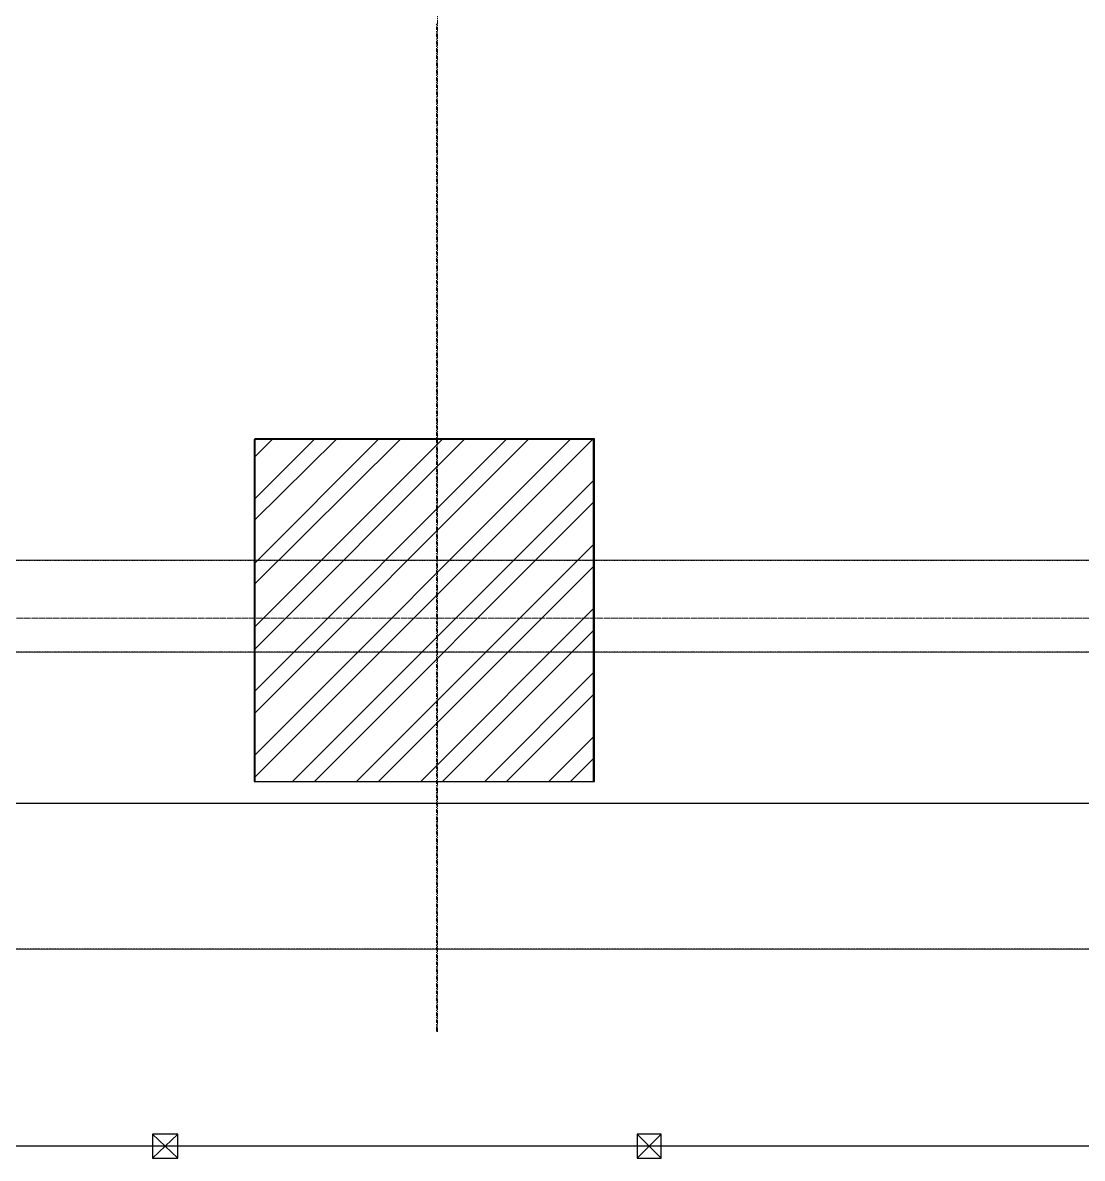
# Model space of a CAD drawing. Header units: millimetres. Extents: x -10178924 to 11692288, y -947381 to 58396.
# Drawn here: x 769906 to 773618, y -821333 to -817354 of the extents above; entities that cross this region are included whole.
import ezdxf

# ---------------------------------------------------------------- set-up
doc = ezdxf.new("R2010")
doc.units = ezdxf.units.MM
for name, pattern in [('короткая штриховая', [282.222222, 141.111111, -141.111111]), ('невидимая', [9.525, 6.35, -3.175]), ('осевая', [50.8, 31.75, -6.35, 6.35, -6.35])]:
    doc.linetypes.add(name, pattern=pattern)
for name, color, linetype, lineweight in [('PDF _0', 7, 'Continuous', 9), ('PDF _Разрезы', 7, 'Continuous', 9), ('Балки.1', 7, 'Continuous', 9), ('Контур пол Подвал', 7, 'Continuous', 9), ('Размеры осевые', 153, 'Continuous', 9), ('Стены.1', 7, 'Continuous', 25), ('ШТРИХОВКА', 252, 'Continuous', 15)]:
    doc.layers.add(name, color=color, linetype=linetype, lineweight=lineweight)
for name, color, linetype in [('PDF _PDF _Разрезы', 7, 'Continuous'), ('PDF _Балки.1', 7, 'Continuous'), ('PDF _ВК_В1', 5, 'Continuous'), ('PDF _Стены.1', 7, 'Continuous')]:
    doc.layers.add(name, color=color, linetype=linetype)
for name, color, linetype, true_color in [('PDF _Контур пол Подвал', 7, 'Continuous', 0xcd6928), ('PDF _Размеры осевые', 7, 'Continuous', 0x5d6970), ('PDF _штриховка', 7, 'Continuous', 0x95834a)]:
    doc.layers.add(name, color=color, linetype=linetype, true_color=true_color)

# ---------------------------------------------------------------- blocks, each defined once
blk = doc.blocks.new('A$C5282721b')
at = {"layer": 'ШТРИХОВКА', "ltscale": 100, "true_color": 0x000000, "transparency": 33554687}
h = blk.add_hatch(dxfattribs=at)
h.set_pattern_fill('ANSI31', color=18, scale=50)
h.set_pattern_definition([(45, (-83871.1, -9571.06), (-112.2532, 112.2532), [])])
h.paths.add_polyline_path([(49550.821, -39222.342), (48360.821, -39222.342), (48362.631, -38229.941), (48360.821, -38022.342), (49550.821, -38022.342)])
at = {"layer": 'PDF _Разрезы', "color": 18, "lineweight": 9, "true_color": 0x000000, "transparency": 33554687}
blk.add_lwpolyline([(-11856.305, -39299.259), (62616.964, -39299.259)], dxfattribs=at)
at = {"layer": 'Балки.1', "color": 18, "linetype": 'короткая штриховая', "ltscale": 0.02, "true_color": 0x000000, "transparency": 33554687}
for p, q in [((43071.13, -38448.432), (54538.231, -38448.432)), ((43071.13, -38768.432), (54538.231, -38768.432))]:
    blk.add_line(p, q, dxfattribs=at)
at = {"layer": 'Контур пол Подвал', "color": 18, "linetype": 'невидимая', "true_color": 0x000000, "transparency": 33554687}
blk.add_line((53178.974, -39809.464), (40553.725, -39809.464), dxfattribs=at)
at = {"layer": 'Размеры осевые', "color": 251, "linetype": 'осевая', "ltscale": 0.5, "transparency": 33554687}
for p, q in [((49000, -40100), (49000, -25800)), ((-9750, -38650), (62308.109, -38650)), ((-9718.727, -38650), (61848.609, -38650)), ((-9718.727, -38650), (61848.609, -38650))]:
    blk.add_line(p, q, dxfattribs=at)
at = {"layer": 'Стены.1', "color": 18, "linetype": 'Continuous', "true_color": 0x000000, "transparency": 33554687, "flags": 128}
blk.add_lwpolyline([(48360.821, -39222.342), (49550.821, -39222.342), (49550.821, -38022.342), (48360.821, -38022.342)], close=True, dxfattribs=at)

msp = doc.modelspace()

# ---------------------------------------------------------------- linework, layer by layer
at = {"layer": 'PDF _0', "lineweight": 25}
for points in [[(770360.7, -821333.4), (770449.6, -821333.4), (770449.6, -821248.7), (770360.7, -821248.7)], [(772058.2, -821333.4), (772142.9, -821333.4), (772142.9, -821248.7), (772058.2, -821248.7)]]:
    msp.add_lwpolyline(points, close=True, dxfattribs=at)
for points in [[(770360.7, -821248.7), (770449.6, -821333.4)], [(770449.6, -821248.7), (770360.7, -821333.4)], [(772058.2, -821248.7), (772142.9, -821333.4)], [(772142.9, -821248.7), (772058.2, -821333.4)]]:
    msp.add_lwpolyline(points, dxfattribs=at)
at = {"layer": 'PDF _PDF _Разрезы', "lineweight": 9}
msp.add_lwpolyline([(710500.9, -820088.8), (784971.2, -820088.8)], dxfattribs=at)
at = {"layer": 'PDF _Балки.1', "lineweight": 9}
msp.add_lwpolyline([(765428.8, -819237.9), (765428.8, -819559.6), (776892.3, -819559.6), (776892.3, -819237.9)], close=True, dxfattribs=at)
at = {"layer": 'PDF _ВК_В1', "lineweight": 30}
msp.add_lwpolyline([(777942.6, -821308), (777942.6, -821291), (747493.3, -821291), (723334.4, -821291)], dxfattribs=at)
at = {"layer": 'PDF _Контур пол Подвал', "lineweight": 9}
msp.add_lwpolyline([(776736.1, -816702.1), (775533.9, -816702.1), (775533.9, -820600.8), (762910.5, -820600.8)], dxfattribs=at)
at = {"layer": 'PDF _Размеры осевые', "lineweight": 9}
for points in [[(771355.5, -817362.5), (771355.5, -817358.2)], [(771355.5, -817379.4), (771355.5, -817366.7)], [(771355.5, -817387.9), (771355.5, -817383.6)], [(771355.5, -817404.8), (771355.5, -817392.1)], [(771355.5, -817413.3), (771355.5, -817409)], [(771355.5, -817430.2), (771355.5, -817417.5)], [(771355.5, -817438.7), (771355.5, -817434.4)], [(771355.5, -817455.6), (771355.5, -817442.9)], [(771355.5, -817464.1), (771355.5, -817459.8)], [(771355.5, -817481), (771355.5, -817468.3)], [(771355.5, -817489.5), (771355.5, -817485.2)], [(771355.5, -817506.4), (771355.5, -817493.7)], [(771355.5, -817514.9), (771355.5, -817510.6)], [(771355.5, -817531.8), (771355.5, -817519.1)], [(771355.5, -817540.3), (771355.5, -817536)], [(771355.5, -817557.2), (771355.5, -817544.5)], [(771355.5, -817565.7), (771355.5, -817561.4)], [(771355.5, -817582.6), (771355.5, -817569.9)], [(771355.5, -817591.1), (771355.5, -817586.8)], [(771355.5, -817608), (771355.5, -817595.3)], [(771355.5, -817616.5), (771355.5, -817612.2)], [(771355.5, -817633.4), (771355.5, -817620.7)], [(771355.5, -817641.9), (771355.5, -817637.6)], [(771355.5, -817658.8), (771355.5, -817646.1)], [(771355.5, -817667.3), (771355.5, -817663)], [(771355.5, -817684.2), (771355.5, -817671.5)], [(771355.5, -817692.7), (771355.5, -817688.4)], [(771355.5, -817709.6), (771355.5, -817696.9)], [(771355.5, -817718.1), (771355.5, -817713.8)], [(771355.5, -817735), (771355.5, -817722.3)], [(771355.5, -817743.5), (771355.5, -817739.2)], [(771355.5, -817760.4), (771355.5, -817747.7)], [(771355.5, -817768.9), (771355.5, -817764.6)], [(771355.5, -817785.8), (771355.5, -817773.1)], [(771355.5, -817794.3), (771355.5, -817790)], [(771355.5, -817811.2), (771355.5, -817798.5)], [(771355.5, -817819.7), (771355.5, -817815.4)], [(771355.5, -817836.6), (771355.5, -817823.9)], [(771355.5, -817845.1), (771355.5, -817840.8)], [(771355.5, -817862), (771355.5, -817849.3)], [(771355.5, -817870.5), (771355.5, -817866.2)], [(771355.5, -817887.4), (771355.5, -817874.7)], [(771355.5, -817895.9), (771355.5, -817891.6)], [(771355.5, -817912.8), (771355.5, -817900.1)], [(771355.5, -817921.3), (771355.5, -817917)], [(771355.5, -817938.2), (771355.5, -817925.5)], [(771355.5, -817946.7), (771355.5, -817942.4)], [(771355.5, -817963.6), (771355.5, -817950.9)], [(771355.5, -817972.1), (771355.5, -817967.8)], [(771355.5, -817989), (771355.5, -817976.3)], [(771355.5, -817997.5), (771355.5, -817993.2)], [(771355.5, -818014.4), (771355.5, -818001.7)], [(771355.5, -818022.9), (771355.5, -818018.6)], [(771355.5, -818039.8), (771355.5, -818027.1)], [(771355.5, -818048.3), (771355.5, -818044)], [(771355.5, -818065.2), (771355.5, -818052.5)], [(771355.5, -818073.7), (771355.5, -818069.4)], [(771355.5, -818090.6), (771355.5, -818077.9)], [(771355.5, -818099.1), (771355.5, -818094.8)], [(771355.5, -818116), (771355.5, -818103.3)], [(771355.5, -818124.5), (771355.5, -818120.2)], [(771355.5, -818141.4), (771355.5, -818128.7)], [(771355.5, -818149.9), (771355.5, -818145.6)], [(771355.5, -818166.8), (771355.5, -818154.1)], [(771355.5, -818175.3), (771355.5, -818171)], [(771355.5, -818192.2), (771355.5, -818179.5)], [(771355.5, -818200.7), (771355.5, -818196.4)], [(771355.5, -818217.6), (771355.5, -818204.9)], [(771355.5, -818226.1), (771355.5, -818221.8)], [(771355.5, -818243), (771355.5, -818230.3)], [(771355.5, -818251.5), (771355.5, -818247.2)], [(771355.5, -818268.4), (771355.5, -818255.7)], [(771355.5, -818276.9), (771355.5, -818272.6)], [(771355.5, -818293.8), (771355.5, -818281.1)], [(771355.5, -818302.3), (771355.5, -818298)], [(771355.5, -818319.2), (771355.5, -818306.5)], [(771355.5, -818327.7), (771355.5, -818323.4)], [(771355.5, -818344.6), (771355.5, -818331.9)], [(771355.5, -818353.1), (771355.5, -818348.8)], [(771355.5, -818370), (771355.5, -818357.3)], [(771355.5, -818378.5), (771355.5, -818374.2)], [(771355.5, -818395.4), (771355.5, -818382.7)], [(771355.5, -818403.9), (771355.5, -818399.6)], [(771355.5, -818420.8), (771355.5, -818408.1)], [(771355.5, -818429.3), (771355.5, -818425)], [(771355.5, -818446.2), (771355.5, -818433.5)], [(771355.5, -818454.7), (771355.5, -818450.4)], [(771355.5, -818471.6), (771355.5, -818458.9)], [(771355.5, -818480.1), (771355.5, -818475.8)], [(771355.5, -818497), (771355.5, -818484.3)], [(771355.5, -818505.5), (771355.5, -818501.2)], [(771355.5, -818522.4), (771355.5, -818509.7)], [(771355.5, -818530.9), (771355.5, -818526.6)], [(771355.5, -818547.8), (771355.5, -818535.1)], [(771355.5, -818556.3), (771355.5, -818552)], [(771355.5, -818573.2), (771355.5, -818560.5)], [(771355.5, -818581.7), (771355.5, -818577.4)], [(771355.5, -818598.6), (771355.5, -818585.9)], [(771355.5, -818607.1), (771355.5, -818602.8)], [(771355.5, -818624), (771355.5, -818611.3)], [(771355.5, -818632.5), (771355.5, -818628.2)], [(771355.5, -818649.4), (771355.5, -818636.7)], [(771355.5, -818657.9), (771355.5, -818653.6)], [(771355.5, -818674.8), (771355.5, -818662.1)], [(771355.5, -818683.3), (771355.5, -818679)], [(771355.5, -818700.2), (771355.5, -818687.5)], [(771355.5, -818708.7), (771355.5, -818704.4)], [(771355.5, -818725.6), (771355.5, -818712.9)], [(771355.5, -818734.1), (771355.5, -818729.8)], [(771355.5, -818751), (771355.5, -818738.3)], [(771355.5, -818759.5), (771355.5, -818755.2)], [(771355.5, -818776.4), (771355.5, -818763.7)], [(771355.5, -818784.9), (771355.5, -818780.6)], [(771355.5, -818801.8), (771355.5, -818789.1)], [(771355.5, -818810.3), (771355.5, -818806)], [(771355.5, -818827.2), (771355.5, -818814.5)], [(771355.5, -818835.7), (771355.5, -818831.4)], [(771355.5, -818852.6), (771355.5, -818839.9)], [(771355.5, -818861.1), (771355.5, -818856.9)], [(771355.5, -818878), (771355.5, -818865.3)], [(771355.5, -818886.5), (771355.5, -818882.2)], [(771355.5, -818903.4), (771355.5, -818890.7)], [(771355.5, -818911.9), (771355.5, -818907.6)], [(771355.5, -818928.8), (771355.5, -818916.1)], [(771355.5, -818937.3), (771355.5, -818933)], [(771355.5, -818954.2), (771355.5, -818941.5)], [(771355.5, -818962.7), (771355.5, -818958.5)], [(771355.5, -818979.6), (771355.5, -818966.9)], [(771355.5, -818988.1), (771355.5, -818983.9)], [(771355.5, -819005), (771355.5, -818992.3)], [(771355.5, -819013.5), (771355.5, -819009.2)], [(771355.5, -819030.4), (771355.5, -819017.7)], [(771355.5, -819038.9), (771355.5, -819034.7)], [(771355.5, -819055.8), (771355.5, -819043.1)], [(771355.5, -819064.3), (771355.5, -819060.1)], [(771355.5, -819081.2), (771355.5, -819068.5)], [(771355.5, -819089.7), (771355.5, -819085.5)], [(771355.5, -819106.6), (771355.5, -819093.9)], [(771355.5, -819115.1), (771355.5, -819110.9)], [(771355.5, -819132), (771355.5, -819119.3)], [(771355.5, -819140.5), (771355.5, -819136.3)], [(771355.5, -819157.4), (771355.5, -819144.7)], [(771355.5, -819165.9), (771355.5, -819161.7)], [(771355.5, -819182.8), (771355.5, -819170.1)], [(771355.5, -819191.3), (771355.5, -819187.1)], [(771355.5, -819208.2), (771355.5, -819195.5)], [(771355.5, -819216.7), (771355.5, -819212.5)], [(771355.5, -819233.6), (771355.5, -819220.9)], [(771355.5, -819242.1), (771355.5, -819237.9)], [(771355.5, -819259), (771355.5, -819246.3)], [(771355.5, -819267.5), (771355.5, -819263.3)], [(771355.5, -819284.4), (771355.5, -819271.7)], [(771355.5, -819292.9), (771355.5, -819288.7)], [(771355.5, -819309.8), (771355.5, -819297.1)], [(771355.5, -819318.3), (771355.5, -819314.1)], [(771355.5, -819335.2), (771355.5, -819322.5)], [(771355.5, -819343.7), (771355.5, -819339.5)], [(771355.5, -819360.6), (771355.5, -819347.9)], [(771355.5, -819369.1), (771355.5, -819364.9)], [(771355.5, -819386), (771355.5, -819373.3)], [(771355.5, -819394.5), (771355.5, -819390.3)], [(771355.5, -819411.4), (771355.5, -819398.7)], [(771355.5, -819419.9), (771355.5, -819415.7)], [(771355.5, -819436.8), (771355.5, -819424.1)], [(769907.7, -819441.1), (769907.7, -819441.1)], [(769911.9, -819441.1), (769928.9, -819441.1)], [(769933.1, -819441.1), (769933.1, -819441.1)], [(769937.3, -819441.1), (769954.3, -819441.1)], [(769958.5, -819441.1), (769958.5, -819441.1)], [(769962.7, -819441.1), (769979.7, -819441.1)], [(769983.9, -819441.1), (769983.9, -819441.1)], [(769988.1, -819441.1), (770005.1, -819441.1)], [(770009.3, -819441.1), (770009.3, -819441.1)], [(770013.5, -819441.1), (770030.5, -819441.1)], [(770034.7, -819441.1), (770034.7, -819441.1)], [(770038.9, -819441.1), (770055.9, -819441.1)], [(770060.1, -819441.1), (770060.1, -819441.1)], [(770064.3, -819441.1), (770081.3, -819441.1)], [(770085.5, -819441.1), (770085.5, -819441.1)], [(770089.7, -819441.1), (770106.7, -819441.1)], [(770110.9, -819441.1), (770110.9, -819441.1)], [(770115.1, -819441.1), (770132.1, -819441.1)], [(770136.3, -819441.1), (770136.3, -819441.1)], [(770140.5, -819441.1), (770157.5, -819441.1)], [(770161.7, -819441.1), (770161.7, -819441.1)], [(770165.9, -819441.1), (770182.9, -819441.1)], [(770187.1, -819441.1), (770187.1, -819441.1)], [(770191.3, -819441.1), (770208.3, -819441.1)], [(770212.5, -819441.1), (770212.5, -819441.1)], [(770216.7, -819441.1), (770233.7, -819441.1)], [(770237.9, -819441.1), (770237.9, -819441.1)], [(770242.1, -819441.1), (770259.1, -819441.1)], [(770263.3, -819441.1), (770263.3, -819441.1)], [(770267.5, -819441.1), (770284.5, -819441.1)], [(770288.7, -819441.1), (770288.7, -819441.1)], [(770292.9, -819441.1), (770309.9, -819441.1)], [(770314.1, -819441.1), (770314.1, -819441.1)], [(770318.3, -819441.1), (770335.3, -819441.1)], [(770339.5, -819441.1), (770339.5, -819441.1)], [(770343.7, -819441.1), (770360.7, -819441.1)], [(770364.9, -819441.1), (770364.9, -819441.1)], [(770369.1, -819441.1), (770386.1, -819441.1)], [(770390.3, -819441.1), (770390.3, -819441.1)], [(770394.5, -819441.1), (770411.5, -819441.1)], [(770415.7, -819441.1), (770415.7, -819441.1)], [(770419.9, -819441.1), (770436.9, -819441.1)], [(770441.1, -819441.1), (770441.1, -819441.1)], [(770445.3, -819441.1), (770462.3, -819441.1)], [(770466.5, -819441.1), (770466.5, -819441.1)], [(770470.7, -819441.1), (770487.7, -819441.1)], [(770491.9, -819441.1), (770491.9, -819441.1)], [(770496.1, -819441.1), (770513.1, -819441.1)], [(770517.3, -819441.1), (770517.3, -819441.1)], [(770521.5, -819441.1), (770538.5, -819441.1)], [(770542.7, -819441.1), (770542.7, -819441.1)], [(770546.9, -819441.1), (770563.9, -819441.1)], [(770568.1, -819441.1), (770568.1, -819441.1)], [(770572.3, -819441.1), (770589.3, -819441.1)], [(770593.5, -819441.1), (770593.5, -819441.1)], [(770597.7, -819441.1), (770614.7, -819441.1)], [(770618.9, -819441.1), (770618.9, -819441.1)], [(770623.1, -819441.1), (770640.1, -819441.1)], [(770644.3, -819441.1), (770644.3, -819441.1)], [(770648.5, -819441.1), (770665.5, -819441.1)], [(770669.7, -819441.1), (770669.7, -819441.1)], [(770673.9, -819441.1), (770690.9, -819441.1)], [(770695.1, -819441.1), (770695.1, -819441.1)], [(770699.3, -819441.1), (770716.3, -819441.1)], [(770720.5, -819441.1), (770720.5, -819441.1)], [(770724.7, -819441.1), (770741.7, -819441.1)], [(770745.9, -819441.1), (770745.9, -819441.1)], [(770750.1, -819441.1), (770767.1, -819441.1)], [(770771.3, -819441.1), (770771.3, -819441.1)], [(770775.5, -819441.1), (770792.5, -819441.1)], [(770796.7, -819441.1), (770796.7, -819441.1)], [(770800.9, -819441.1), (770817.9, -819441.1)], [(770822.1, -819441.1), (770822.1, -819441.1)], [(770826.3, -819441.1), (770843.3, -819441.1)], [(770847.5, -819441.1), (770847.5, -819441.1)], [(770851.7, -819441.1), (770868.7, -819441.1)], [(770872.9, -819441.1), (770872.9, -819441.1)], [(770877.1, -819441.1), (770894.1, -819441.1)], [(770898.3, -819441.1), (770898.3, -819441.1)], [(770902.5, -819441.1), (770919.5, -819441.1)], [(770923.7, -819441.1), (770923.7, -819441.1)], [(770927.9, -819441.1), (770944.9, -819441.1)], [(770949.1, -819441.1), (770949.1, -819441.1)], [(770953.3, -819441.1), (770970.3, -819441.1)], [(770974.5, -819441.1), (770974.5, -819441.1)], [(770978.7, -819441.1), (770995.7, -819441.1)], [(770999.9, -819441.1), (770999.9, -819441.1)], [(771004.1, -819441.1), (771021.1, -819441.1)], [(771025.3, -819441.1), (771025.3, -819441.1)], [(771029.5, -819441.1), (771046.5, -819441.1)], [(771050.7, -819441.1), (771050.7, -819441.1)], [(771054.9, -819441.1), (771071.9, -819441.1)], [(771076.1, -819441.1), (771076.1, -819441.1)], [(771080.3, -819441.1), (771097.3, -819441.1)], [(771101.5, -819441.1), (771101.5, -819441.1)], [(771105.7, -819441.1), (771122.7, -819441.1)], [(771126.9, -819441.1), (771126.9, -819441.1)], [(771131.1, -819441.1), (771148.1, -819441.1)], [(771152.3, -819441.1), (771152.3, -819441.1)], [(771156.5, -819441.1), (771173.5, -819441.1)], [(771177.7, -819441.1), (771177.7, -819441.1)], [(771181.9, -819441.1), (771198.9, -819441.1)], [(771203.1, -819441.1), (771203.1, -819441.1)], [(771207.3, -819441.1), (771224.3, -819441.1)], [(771228.5, -819441.1), (771228.5, -819441.1)], [(771232.7, -819441.1), (771249.7, -819441.1)], [(771253.9, -819441.1), (771253.9, -819441.1)], [(771258.1, -819441.1), (771275.1, -819441.1)], [(771279.3, -819441.1), (771279.3, -819441.1)], [(771283.5, -819441.1), (771300.5, -819441.1)], [(771304.7, -819441.1), (771304.7, -819441.1)], [(771308.9, -819441.1), (771325.9, -819441.1)], [(771330.1, -819441.1), (771330.1, -819441.1)], [(771334.3, -819441.1), (771351.3, -819441.1)], [(771355.5, -819441.1), (771355.5, -819441.1)], [(771355.5, -819445.3), (771355.5, -819441.1)], [(771355.5, -819462.2), (771355.5, -819449.5)], [(771355.5, -819470.7), (771355.5, -819466.5)], [(771359.7, -819441.1), (771376.7, -819441.1)], [(771380.9, -819441.1), (771380.9, -819441.1)], [(771385.1, -819441.1), (771402.1, -819441.1)], [(771406.3, -819441.1), (771406.3, -819441.1)], [(771410.5, -819441.1), (771427.5, -819441.1)], [(771431.7, -819441.1), (771431.7, -819441.1)], [(771435.9, -819441.1), (771452.9, -819441.1)], [(771457.1, -819441.1), (771457.1, -819441.1)], [(771461.3, -819441.1), (771478.3, -819441.1)], [(771482.5, -819441.1), (771482.5, -819441.1)], [(771486.7, -819441.1), (771503.7, -819441.1)], [(771507.9, -819441.1), (771507.9, -819441.1)], [(771512.1, -819441.1), (771529.1, -819441.1)], [(771533.3, -819441.1), (771533.3, -819441.1)], [(771537.5, -819441.1), (771554.5, -819441.1)], [(771558.7, -819441.1), (771558.7, -819441.1)], [(771562.9, -819441.1), (771579.9, -819441.1)], [(771584.1, -819441.1), (771584.1, -819441.1)], [(771588.3, -819441.1), (771605.3, -819441.1)], [(771609.5, -819441.1), (771609.5, -819441.1)], [(771613.7, -819441.1), (771630.7, -819441.1)], [(771634.9, -819441.1), (771634.9, -819441.1)], [(771639.1, -819441.1), (771656.1, -819441.1)], [(771660.3, -819441.1), (771660.3, -819441.1)], [(771664.5, -819441.1), (771681.5, -819441.1)], [(771685.7, -819441.1), (771685.7, -819441.1)], [(771689.9, -819441.1), (771706.9, -819441.1)], [(771711.1, -819441.1), (771711.1, -819441.1)], [(771715.3, -819441.1), (771732.3, -819441.1)], [(771736.5, -819441.1), (771736.5, -819441.1)], [(771740.7, -819441.1), (771757.7, -819441.1)], [(771761.9, -819441.1), (771761.9, -819441.1)], [(771766.1, -819441.1), (771783.1, -819441.1)], [(771787.3, -819441.1), (771787.3, -819441.1)], [(771791.5, -819441.1), (771808.5, -819441.1)], [(771812.7, -819441.1), (771812.7, -819441.1)], [(771816.9, -819441.1), (771833.9, -819441.1)], [(771838.1, -819441.1), (771838.1, -819441.1)], [(771842.3, -819441.1), (771859.3, -819441.1)], [(771863.5, -819441.1), (771863.5, -819441.1)], [(771867.7, -819441.1), (771884.7, -819441.1)], [(771888.9, -819441.1), (771888.9, -819441.1)], [(771893.1, -819441.1), (771910.1, -819441.1)], [(771914.3, -819441.1), (771914.3, -819441.1)], [(771918.5, -819441.1), (771935.5, -819441.1)], [(771939.7, -819441.1), (771939.7, -819441.1)], [(771943.9, -819441.1), (771960.9, -819441.1)], [(771965.1, -819441.1), (771965.1, -819441.1)], [(771969.3, -819441.1), (771986.3, -819441.1)], [(771990.5, -819441.1), (771990.5, -819441.1)], [(771994.7, -819441.1), (772011.7, -819441.1)], [(772015.9, -819441.1), (772015.9, -819441.1)], [(772020.1, -819441.1), (772037.1, -819441.1)], [(772041.3, -819441.1), (772041.3, -819441.1)], [(772045.5, -819441.1), (772062.5, -819441.1)], [(772066.7, -819441.1), (772066.7, -819441.1)], [(772070.9, -819441.1), (772087.9, -819441.1)], [(772092.1, -819441.1), (772092.1, -819441.1)], [(772096.3, -819441.1), (772113.3, -819441.1)], [(772117.5, -819441.1), (772117.5, -819441.1)], [(772121.7, -819441.1), (772138.7, -819441.1)], [(772142.9, -819441.1), (772142.9, -819441.1)], [(772147.1, -819441.1), (772164.1, -819441.1)], [(772168.3, -819441.1), (772168.3, -819441.1)], [(772172.5, -819441.1), (772189.5, -819441.1)], [(772193.7, -819441.1), (772193.7, -819441.1)], [(772197.9, -819441.1), (772214.9, -819441.1)], [(772219.1, -819441.1), (772219.1, -819441.1)], [(772223.3, -819441.1), (772240.3, -819441.1)], [(772244.5, -819441.1), (772244.5, -819441.1)], [(772248.7, -819441.1), (772265.7, -819441.1)], [(772269.9, -819441.1), (772269.9, -819441.1)], [(772274.1, -819441.1), (772291.1, -819441.1)], [(772295.3, -819441.1), (772295.3, -819441.1)], [(772299.5, -819441.1), (772316.5, -819441.1)], [(772320.7, -819441.1), (772320.7, -819441.1)], [(772324.9, -819441.1), (772341.9, -819441.1)], [(772346.1, -819441.1), (772346.1, -819441.1)], [(772350.3, -819441.1), (772367.3, -819441.1)], [(772371.5, -819441.1), (772371.5, -819441.1)], [(772375.7, -819441.1), (772392.7, -819441.1)], [(772396.9, -819441.1), (772396.9, -819441.1)], [(772401.1, -819441.1), (772418.1, -819441.1)], [(772422.3, -819441.1), (772422.3, -819441.1)], [(772426.5, -819441.1), (772443.5, -819441.1)], [(772447.7, -819441.1), (772447.7, -819441.1)], [(772451.9, -819441.1), (772468.9, -819441.1)], [(772473.1, -819441.1), (772473.1, -819441.1)], [(772477.3, -819441.1), (772494.3, -819441.1)], [(772498.5, -819441.1), (772498.5, -819441.1)], [(772502.7, -819441.1), (772519.7, -819441.1)], [(772523.9, -819441.1), (772523.9, -819441.1)], [(772528.1, -819441.1), (772545.1, -819441.1)], [(772549.3, -819441.1), (772549.3, -819441.1)], [(772553.5, -819441.1), (772570.5, -819441.1)], [(772574.7, -819441.1), (772574.7, -819441.1)], [(772578.9, -819441.1), (772595.9, -819441.1)], [(772600.1, -819441.1), (772600.1, -819441.1)], [(772604.3, -819441.1), (772621.3, -819441.1)], [(772625.5, -819441.1), (772625.5, -819441.1)], [(772629.7, -819441.1), (772646.7, -819441.1)], [(772650.9, -819441.1), (772650.9, -819441.1)], [(772655.1, -819441.1), (772672.1, -819441.1)], [(772676.3, -819441.1), (772676.3, -819441.1)], [(772680.5, -819441.1), (772697.5, -819441.1)], [(772701.7, -819441.1), (772701.7, -819441.1)], [(772705.9, -819441.1), (772722.9, -819441.1)], [(772727.1, -819441.1), (772727.1, -819441.1)], [(772731.3, -819441.1), (772748.3, -819441.1)], [(772752.5, -819441.1), (772752.5, -819441.1)], [(772756.7, -819441.1), (772773.7, -819441.1)], [(772777.9, -819441.1), (772777.9, -819441.1)], [(772782.1, -819441.1), (772799.1, -819441.1)], [(772803.3, -819441.1), (772803.3, -819441.1)], [(772807.5, -819441.1), (772824.5, -819441.1)], [(772828.7, -819441.1), (772828.7, -819441.1)], [(772832.9, -819441.1), (772849.9, -819441.1)], [(772854.1, -819441.1), (772854.1, -819441.1)], [(772858.3, -819441.1), (772875.3, -819441.1)], [(772879.5, -819441.1), (772879.5, -819441.1)], [(772883.7, -819441.1), (772900.7, -819441.1)], [(772904.9, -819441.1), (772904.9, -819441.1)], [(772909.1, -819441.1), (772926.1, -819441.1)], [(772930.3, -819441.1), (772930.3, -819441.1)], [(772934.5, -819441.1), (772951.5, -819441.1)], [(772955.7, -819441.1), (772955.7, -819441.1)], [(772959.9, -819441.1), (772976.9, -819441.1)], [(772981.1, -819441.1), (772981.1, -819441.1)], [(772985.3, -819441.1), (773002.3, -819441.1)], [(773006.5, -819441.1), (773006.5, -819441.1)], [(773010.7, -819441.1), (773027.7, -819441.1)], [(773031.9, -819441.1), (773031.9, -819441.1)], [(773036.1, -819441.1), (773053.1, -819441.1)], [(773057.3, -819441.1), (773057.3, -819441.1)], [(773061.5, -819441.1), (773078.5, -819441.1)], [(773082.7, -819441.1), (773082.7, -819441.1)], [(773086.9, -819441.1), (773103.9, -819441.1)], [(773108.1, -819441.1), (773108.1, -819441.1)], [(773112.3, -819441.1), (773129.3, -819441.1)], [(773133.5, -819441.1), (773133.5, -819441.1)], [(773137.7, -819441.1), (773154.7, -819441.1)], [(773158.9, -819441.1), (773158.9, -819441.1)], [(773163.1, -819441.1), (773180.1, -819441.1)], [(773184.3, -819441.1), (773184.3, -819441.1)], [(773188.5, -819441.1), (773205.5, -819441.1)], [(773209.7, -819441.1), (773209.7, -819441.1)], [(773213.9, -819441.1), (773230.9, -819441.1)], [(773235.1, -819441.1), (773235.1, -819441.1)], [(773239.3, -819441.1), (773256.3, -819441.1)], [(773260.5, -819441.1), (773260.5, -819441.1)], [(773264.7, -819441.1), (773281.7, -819441.1)], [(773285.9, -819441.1), (773285.9, -819441.1)], [(773290.1, -819441.1), (773307.1, -819441.1)], [(773311.3, -819441.1), (773311.3, -819441.1)], [(773315.5, -819441.1), (773332.5, -819441.1)], [(773336.7, -819441.1), (773336.7, -819441.1)], [(773340.9, -819441.1), (773357.9, -819441.1)], [(773362.1, -819441.1), (773362.1, -819441.1)], [(773366.3, -819441.1), (773383.3, -819441.1)], [(773387.5, -819441.1), (773387.5, -819441.1)], [(773391.7, -819441.1), (773408.7, -819441.1)], [(773412.9, -819441.1), (773412.9, -819441.1)], [(773417.1, -819441.1), (773434.1, -819441.1)], [(773438.3, -819441.1), (773438.3, -819441.1)], [(773442.5, -819441.1), (773459.5, -819441.1)], [(773463.7, -819441.1), (773463.7, -819441.1)], [(773467.9, -819441.1), (773484.9, -819441.1)], [(773489.1, -819441.1), (773489.1, -819441.1)], [(773493.3, -819441.1), (773510.3, -819441.1)], [(773514.5, -819441.1), (773514.5, -819441.1)], [(773518.7, -819441.1), (773535.7, -819441.1)], [(773539.9, -819441.1), (773539.9, -819441.1)], [(773544.1, -819441.1), (773561.1, -819441.1)], [(773565.3, -819441.1), (773565.3, -819441.1)], [(773569.5, -819441.1), (773586.5, -819441.1)], [(773590.7, -819441.1), (773590.7, -819441.1)], [(773594.9, -819441.1), (773611.9, -819441.1)], [(773616.1, -819441.1), (773616.1, -819441.1)], [(771355.5, -819487.6), (771355.5, -819474.9)], [(771355.5, -819496.1), (771355.5, -819491.9)], [(771355.5, -819513), (771355.5, -819500.3)], [(771355.5, -819521.5), (771355.5, -819517.3)], [(771355.5, -819538.4), (771355.5, -819525.7)], [(771355.5, -819546.9), (771355.5, -819542.7)], [(771355.5, -819563.8), (771355.5, -819551.1)], [(771355.5, -819572.3), (771355.5, -819568.1)], [(771355.5, -819589.2), (771355.5, -819576.5)], [(771355.5, -819597.7), (771355.5, -819593.5)], [(771355.5, -819614.6), (771355.5, -819601.9)], [(771355.5, -819623.1), (771355.5, -819618.9)], [(771355.5, -819640), (771355.5, -819627.3)], [(771355.5, -819648.5), (771355.5, -819644.3)], [(771355.5, -819665.4), (771355.5, -819652.7)], [(771355.5, -819673.9), (771355.5, -819669.7)], [(771355.5, -819690.8), (771355.5, -819678.1)], [(771355.5, -819699.3), (771355.5, -819695.1)], [(771355.5, -819716.2), (771355.5, -819703.5)], [(771355.5, -819724.7), (771355.5, -819720.5)], [(771355.5, -819741.6), (771355.5, -819728.9)], [(771355.5, -819750.1), (771355.5, -819745.9)], [(771355.5, -819767), (771355.5, -819754.3)], [(771355.5, -819775.5), (771355.5, -819771.3)], [(771355.5, -819792.4), (771355.5, -819779.7)], [(771355.5, -819800.9), (771355.5, -819796.7)], [(771355.5, -819817.8), (771355.5, -819805.1)], [(771355.5, -819826.3), (771355.5, -819822.1)], [(771355.5, -819843.2), (771355.5, -819830.5)], [(771355.5, -819851.7), (771355.5, -819847.5)], [(771355.5, -819868.6), (771355.5, -819855.9)], [(771355.5, -819877.1), (771355.5, -819872.9)], [(771355.5, -819894), (771355.5, -819881.3)], [(771355.5, -819902.5), (771355.5, -819898.3)], [(771355.5, -819919.4), (771355.5, -819906.7)], [(771355.5, -819927.9), (771355.5, -819923.7)], [(771355.5, -819944.8), (771355.5, -819932.1)], [(771355.5, -819953.3), (771355.5, -819949.1)], [(771355.5, -819970.2), (771355.5, -819957.5)], [(771355.5, -819978.7), (771355.5, -819974.5)], [(771355.5, -819995.6), (771355.5, -819982.9)], [(771355.5, -820004.1), (771355.5, -819999.9)], [(771355.5, -820021), (771355.5, -820008.3)], [(771355.5, -820029.5), (771355.5, -820025.3)], [(771355.5, -820046.4), (771355.5, -820033.7)], [(771355.5, -820054.9), (771355.5, -820050.7)], [(771355.5, -820071.8), (771355.5, -820059.1)], [(771355.5, -820080.3), (771355.5, -820076.1)], [(771355.5, -820097.2), (771355.5, -820084.5)], [(771355.5, -820105.7), (771355.5, -820101.5)], [(771355.5, -820122.6), (771355.5, -820109.9)], [(771355.5, -820131.1), (771355.5, -820126.9)], [(771355.5, -820148), (771355.5, -820135.3)], [(771355.5, -820156.5), (771355.5, -820152.3)], [(771355.5, -820173.4), (771355.5, -820160.7)], [(771355.5, -820181.9), (771355.5, -820177.7)], [(771355.5, -820198.8), (771355.5, -820186.1)], [(771355.5, -820207.3), (771355.5, -820203.1)], [(771355.5, -820224.2), (771355.5, -820211.5)], [(771355.5, -820232.7), (771355.5, -820228.5)], [(771355.5, -820249.6), (771355.5, -820236.9)], [(771355.5, -820258.1), (771355.5, -820253.9)], [(771355.5, -820275), (771355.5, -820262.3)], [(771355.5, -820283.5), (771355.5, -820279.3)], [(771355.5, -820300.4), (771355.5, -820287.7)], [(771355.5, -820308.9), (771355.5, -820304.7)], [(771355.5, -820325.8), (771355.5, -820313.1)], [(771355.5, -820334.3), (771355.5, -820330.1)], [(771355.5, -820351.2), (771355.5, -820338.5)], [(771355.5, -820359.7), (771355.5, -820355.5)], [(771355.5, -820376.6), (771355.5, -820363.9)], [(771355.5, -820385.1), (771355.5, -820380.9)], [(771355.5, -820402), (771355.5, -820389.3)], [(771355.5, -820410.5), (771355.5, -820406.3)], [(771355.5, -820427.4), (771355.5, -820414.7)], [(771355.5, -820435.9), (771355.5, -820431.7)], [(771355.5, -820452.8), (771355.5, -820440.1)], [(771355.5, -820461.3), (771355.5, -820457.1)], [(771355.5, -820478.2), (771355.5, -820465.5)], [(771355.5, -820486.7), (771355.5, -820482.5)], [(771355.5, -820503.6), (771355.5, -820490.9)], [(771355.5, -820512.1), (771355.5, -820507.9)], [(771355.5, -820529), (771355.5, -820516.3)], [(771355.5, -820537.5), (771355.5, -820533.3)], [(771355.5, -820554.4), (771355.5, -820541.7)], [(771355.5, -820562.9), (771355.5, -820558.7)], [(771355.5, -820579.8), (771355.5, -820567.1)], [(771355.5, -820588.3), (771355.5, -820584.1)], [(771355.5, -820605.2), (771355.5, -820592.5)], [(771355.5, -820613.7), (771355.5, -820609.5)], [(771355.5, -820630.6), (771355.5, -820617.9)], [(771355.5, -820639.1), (771355.5, -820634.9)], [(771355.5, -820656), (771355.5, -820643.3)], [(771355.5, -820664.5), (771355.5, -820660.3)], [(771355.5, -820681.4), (771355.5, -820668.7)], [(771355.5, -820689.9), (771355.5, -820685.7)], [(771355.5, -820706.8), (771355.5, -820694.1)], [(771355.5, -820715.3), (771355.5, -820711.1)], [(771355.5, -820732.2), (771355.5, -820719.5)], [(771355.5, -820740.7), (771355.5, -820736.5)], [(771355.5, -820757.6), (771355.5, -820744.9)], [(771355.5, -820766.1), (771355.5, -820761.9)], [(771355.5, -820783), (771355.5, -820770.3)], [(771355.5, -820791.5), (771355.5, -820787.3)], [(771355.5, -820808.4), (771355.5, -820795.7)], [(771355.5, -820816.9), (771355.5, -820812.7)], [(771355.5, -820833.8), (771355.5, -820821.1)], [(771355.5, -820842.3), (771355.5, -820838.1)], [(771355.5, -820859.2), (771355.5, -820846.5)], [(771355.5, -820867.7), (771355.5, -820863.5)], [(771355.5, -820888.9), (771355.5, -820871.9)]]:
    msp.add_lwpolyline(points, dxfattribs=at)
at = {"layer": 'PDF _Стены.1', "lineweight": 25}
msp.add_lwpolyline([(770716.3, -820012.6), (771905.8, -820012.6), (771905.8, -818814.6), (770716.3, -818814.6)], close=True, dxfattribs=at)
at = {"layer": 'PDF _штриховка', "color": 251, "lineweight": 5, "true_color": 0x636466}
for points in [[(770716.3, -818878), (770779.8, -818814.5)], [(770716.3, -819098.2), (771004.1, -818814.5)], [(770716.3, -819322.5), (771228.5, -818814.5)], [(770716.3, -819551.1), (771452.8, -818814.5)], [(770716.3, -819775.5), (771677.2, -818814.6)], [(770716.3, -819999.9), (771901.6, -818814.6)], [(770927.9, -820012.6), (771905.8, -819034.7)], [(771152.3, -820012.6), (771905.8, -819259)], [(771376.7, -820012.6), (771905.8, -819483.4)], [(771601, -820012.6), (771905.8, -819707.8)], [(771825.4, -820012.6), (771905.8, -819932.1)]]:
    msp.add_lwpolyline(points, dxfattribs=at)

# ---------------------------------------------------------------- block references
msp.add_blockref('A$C5282721b', (722358.6, -780790.4))

doc.saveas('drawing.dxf')
